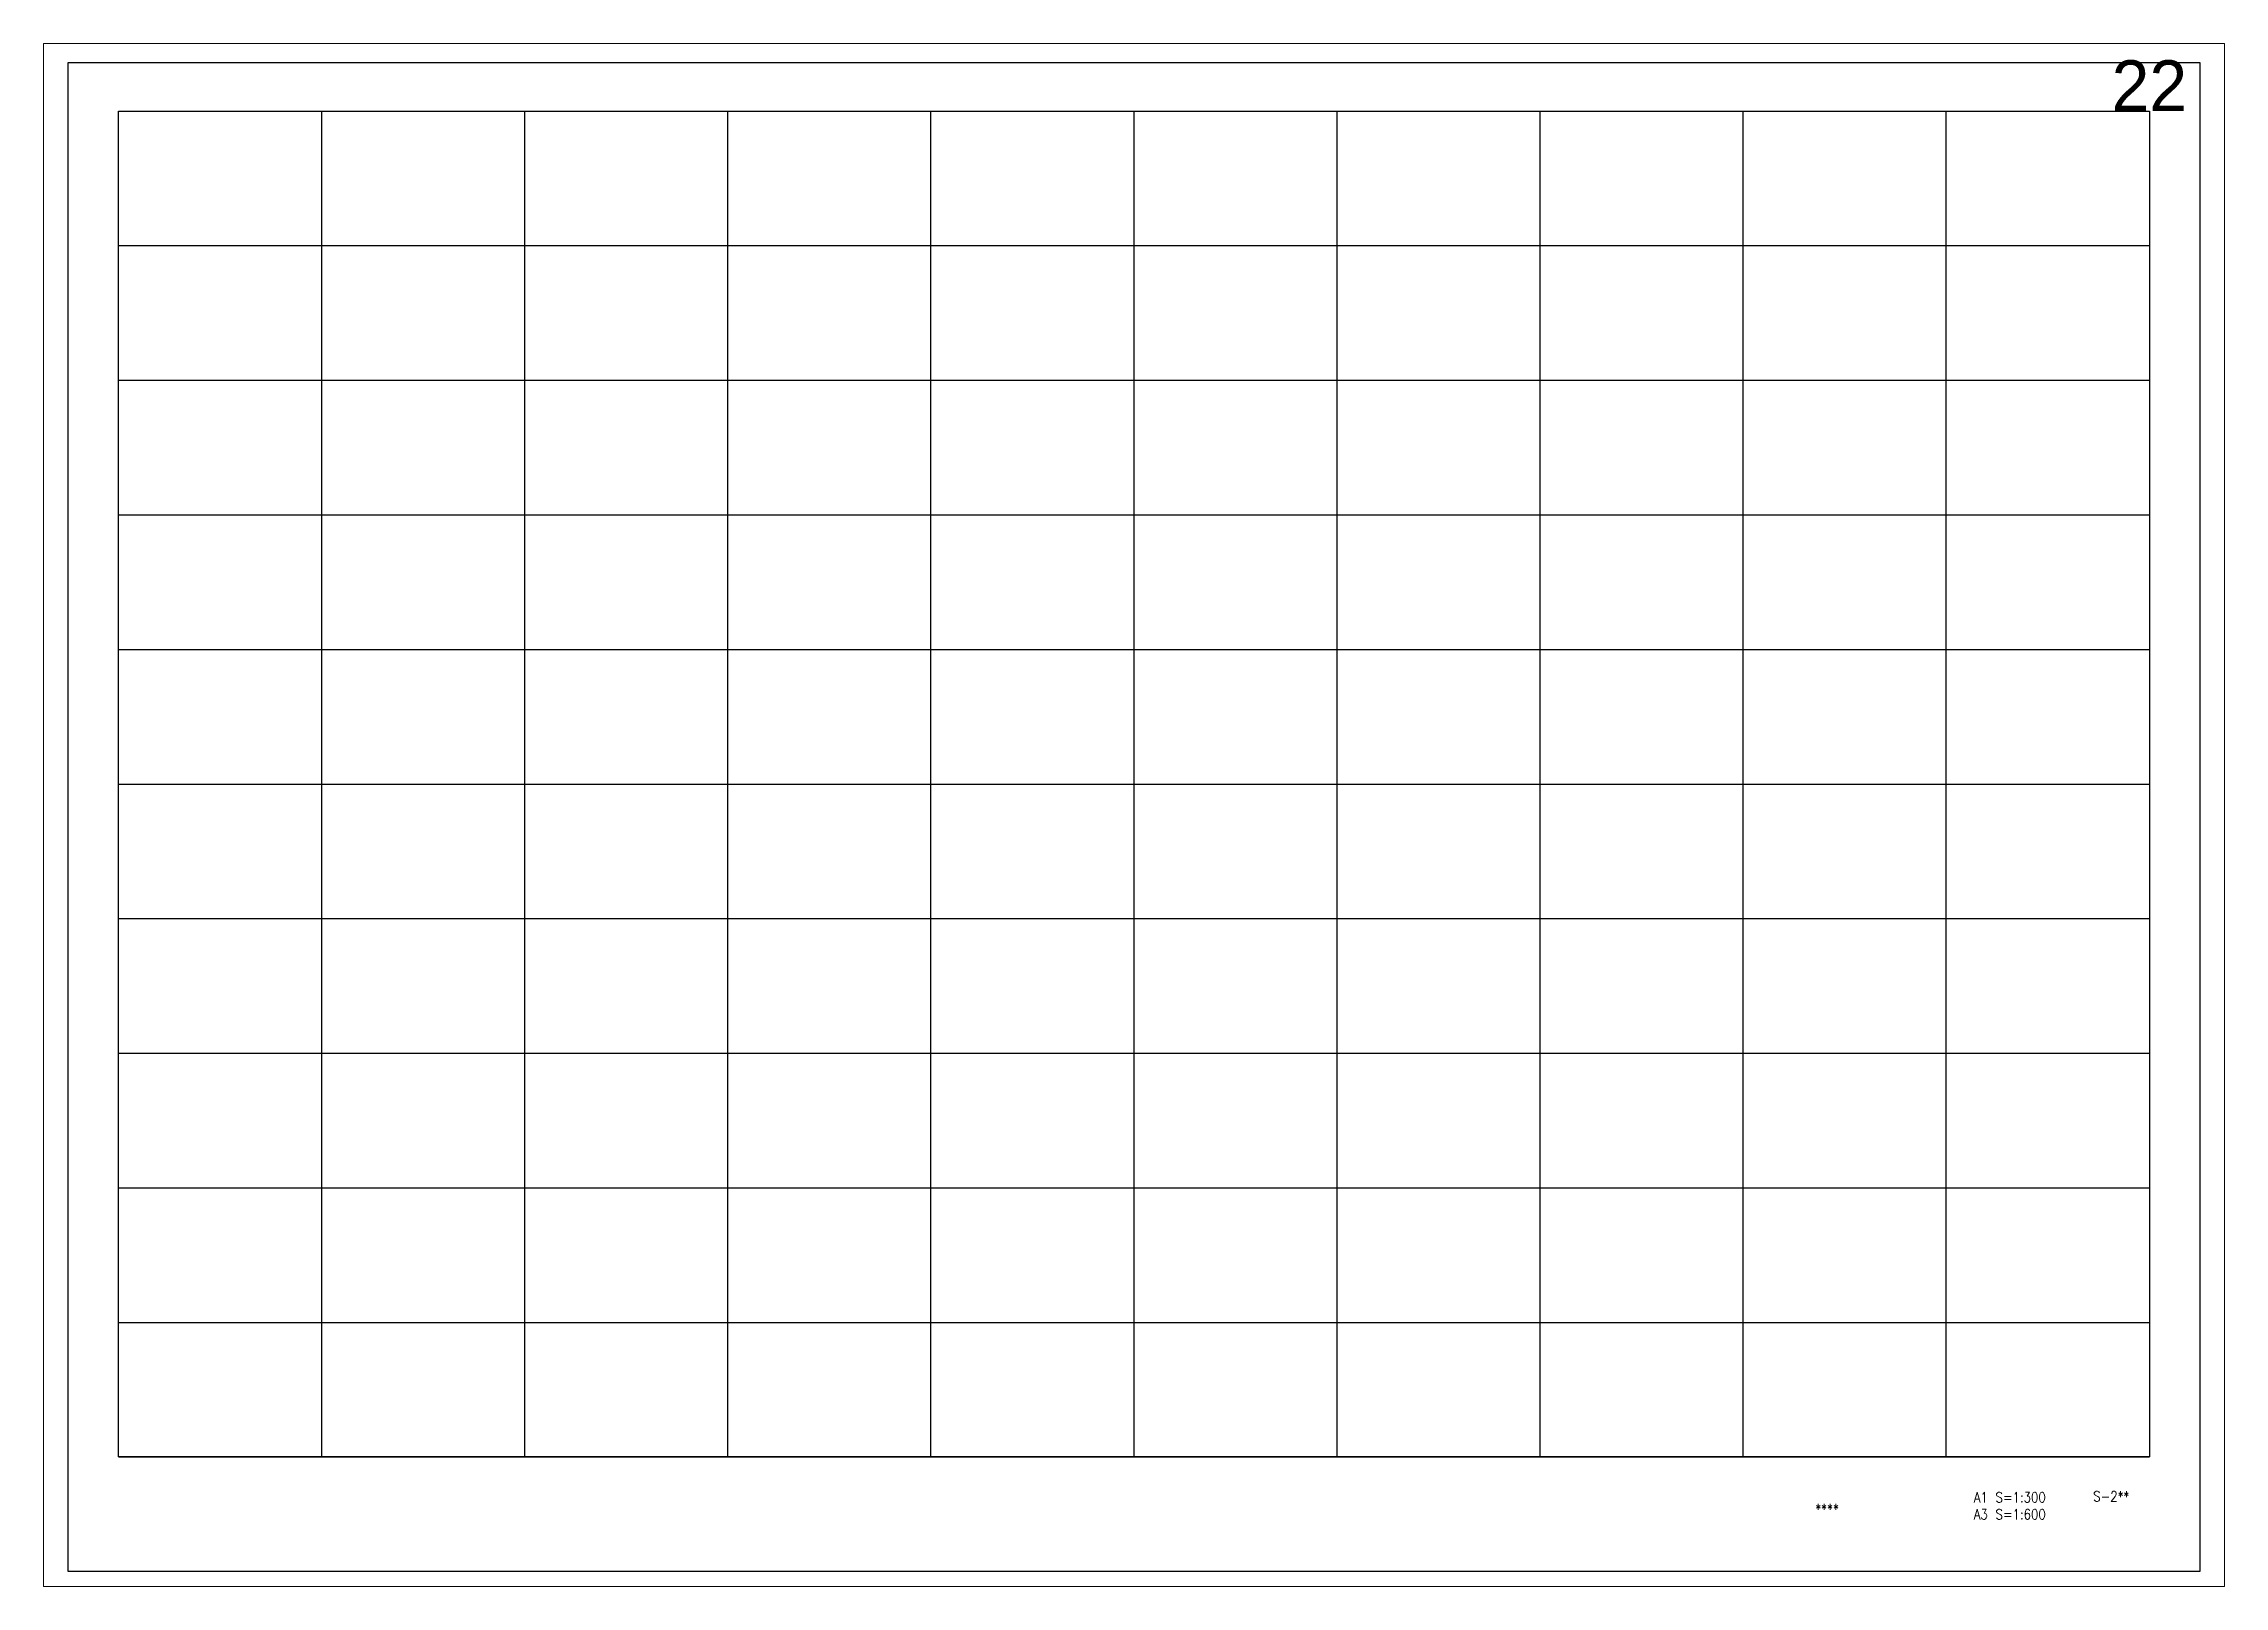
# Paper-space layout '32' of a CAD drawing. Extents: x -23 to 863, y -16 to 610.
# The model-space entities are those that its viewports show. They can reach past a viewport. Long polylines and large blocks are cut down to what shows.
import ezdxf
from ezdxf.enums import TextEntityAlignment as Align

# ---------------------------------------------------------------- set-up
doc = ezdxf.new("R2010")
doc.units = 0
doc.header["$MEASUREMENT"] = 0
doc.layers.get('Defpoints').update_dxf_attribs({"color": 251, "linetype": 'CONTINUOUS'})
doc.layers.add('99_レイアウト枠', color=251, linetype='CONTINUOUS', plot=False)
doc.layers.add('99_頁番号', color=6, linetype='CONTINUOUS')
doc.styles.add('DRACAD', font='txt', dxfattribs={"width": 0.85, "bigfont": 'extfont2'})
doc.styles.get("Standard").update_dxf_attribs({"font": 'Osaka.ttc'})

msp = doc.modelspace()

# ---------------------------------------------------------------- linework, layer by layer
at = {"layer": '99_レイアウト枠'}
for p, q in [((1086000, -368700), (1086000, -209700)), ((1110000, -368700), (1110000, -209700)), ((1134000, -368700), (1134000, -209700)), ((1158000, -368700), (1158000, -209700)), ((1182000, -368700), (1182000, -209700)), ((1206000, -368700), (1206000, -209700)), ((1229999.99994, -368700), (1229999.99994, -209700)), ((1253999.99994, -368700), (1253999.99994, -209700)), ((1277999.99994, -368700), (1277999.99994, -209700)), ((1301999.99994, -368700), (1301999.99994, -209700)), ((1086000, -225600), (1325999.99989, -225600)), ((1086000, -241500), (1325999.99989, -241500)), ((1086000, -257400), (1325999.99989, -257400)), ((1086000, -273300), (1325999.99989, -273300)), ((1086000, -289200), (1325999.99989, -289200)), ((1086000, -305100), (1325999.99989, -305100)), ((1086000, -321000), (1325999.99989, -321000)), ((1086000, -336900), (1325999.99989, -336900)), ((1086000, -352800), (1325999.99989, -352800)), ((1086000, -368700), (1325999.99989, -368700))]:
    msp.add_line(p, q, dxfattribs=at)
for points in [[(1080000, -382200), (1332000, -382200), (1332000, -204000), (1080000, -204000)], [(1086000, -209700), (1325999.99989, -209700), (1325999.99989, -368700), (1086000, -368700)]]:
    msp.add_lwpolyline(points, close=True, dxfattribs=at)

# ---------------------------------------------------------------- texts
msp.add_text('22', height=6000, dxfattribs=at).set_placement((1325999.99989, -209700), align=Align.CENTER)
at = {"layer": '99_頁番号', "char_height": 1200, "attachment_point": 5, "style": 'DRACAD'}
for s, insert in [('A1 S=1:300^JA3 S=1:600', (1309499.99989, -374472.95597)), ('{S-2**}', (1321499.99989, -373350)), ('{  ****  }', (1286999.99989, -374850))]:
    msp.add_mtext(s, dxfattribs=dict(at, insert=insert))

psp = doc.layouts.new('32')

# ---------------------------------------------------------------- viewports
at = {"layer": 'Defpoints'}
psp.add_viewport(center=(420, 297), size=(885.46, 626.16), view_center_point=(1206000, -292860), view_height=182253.6, dxfattribs=at)

doc.saveas('drawing.dxf')
